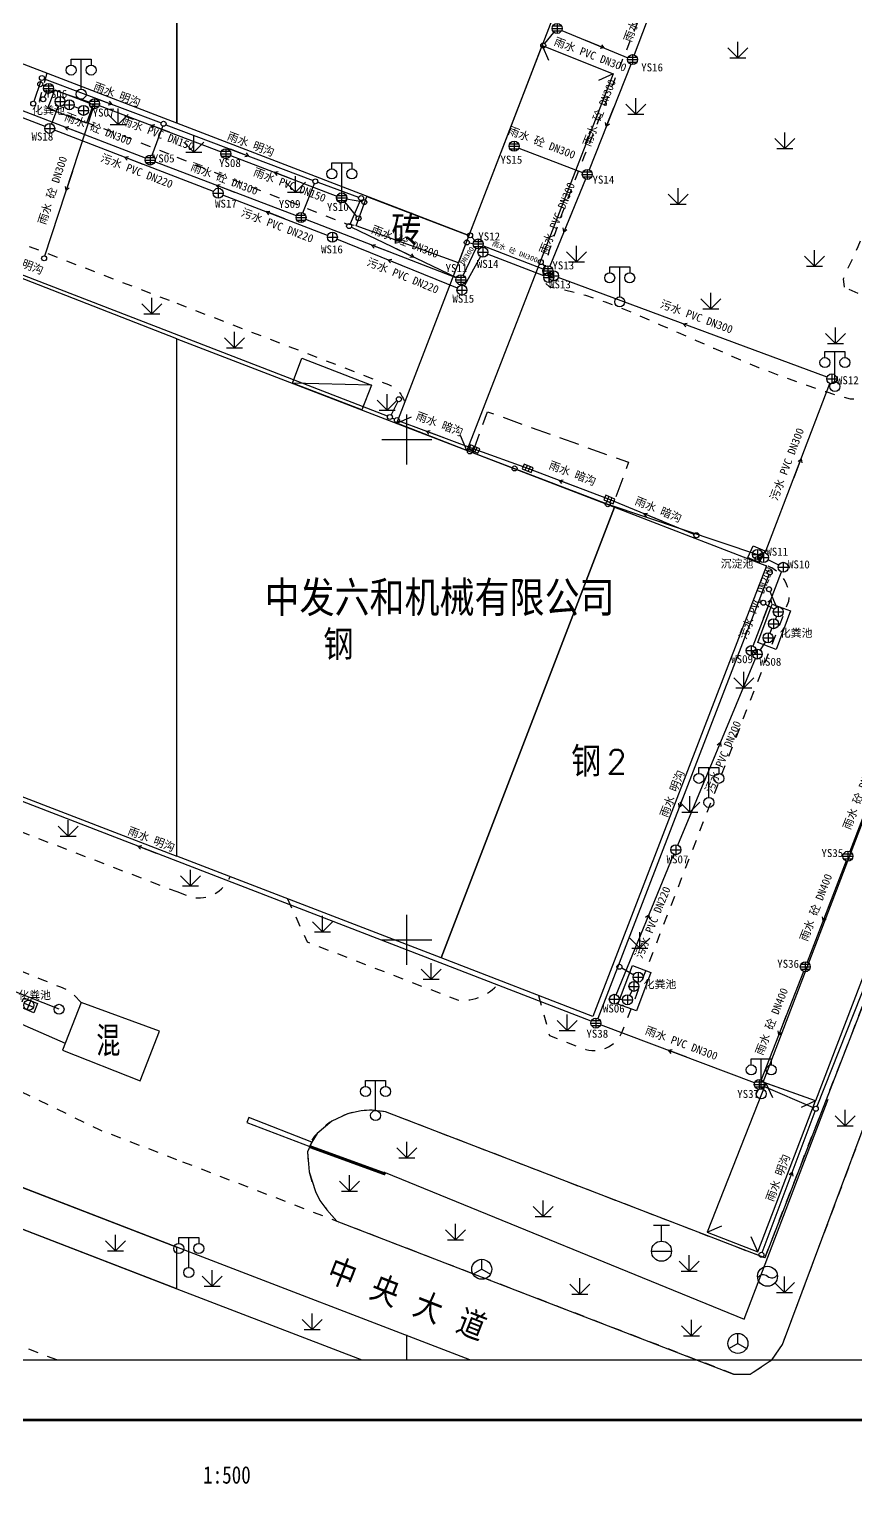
# Model space of a CAD drawing. Extents: x 27370 to 27636, y 66564 to 66796.
# Drawn here: x 27485.2 to 27567.9, y 66567.6 to 66713 of the extents above; entities that cross this region are included whole.
import ezdxf
from ezdxf.enums import TextEntityAlignment as Align

# ---------------------------------------------------------------- set-up
doc = ezdxf.new("R2010")
doc.units = 0
for name, pattern in [('211002', [0]), ('212002', [0]), ('215002', [0]), ('231302', [3, 2, -1]), ('236012', [0]), ('444022', [2, 1, -1]), ('459002', [0]), ('937602', [0]), ('A20124', [0]), ('A20204', [0]), ('A50404', [0]), ('A60804', [0]), ('B10012', [0])]:
    doc.linetypes.add(name, pattern=pattern)
doc.layers.get('0').update_dxf_attribs({"linetype": 'CONTINUOUS'})
for name, color, linetype in [('GX_WSD', 1, 'CONTINUOUS'), ('GX_WSL', 1, 'CONTINUOUS'), ('GX_WST', 1, 'CONTINUOUS'), ('GX_WSZJ', 1, 'CONTINUOUS'), ('GX_YSD', 4, 'CONTINUOUS'), ('GX_YSL', 4, 'CONTINUOUS'), ('GX_YST', 4, 'CONTINUOUS'), ('GX_YSZJ', 4, 'CONTINUOUS'), ('TK', 7, 'CONTINUOUS'), ('地形', 250, 'CONTINUOUS')]:
    doc.layers.add(name, color=color, linetype=linetype)
doc.styles.add('HZ', font='rs.shx', dxfattribs={"width": 0.8, "bigfont": 'hztxt.shx'})
doc.styles.add('宋体', font='')
doc.styles.get('宋体').set_extended_font_data('SimSun')
doc.linetypes.add('243022', pattern='A,9.4,[169,AAA.SHX,S=1,R=0,X=0,Y=0.15],0.6', length=10)
doc.linetypes.add('247002', pattern='A,1e-11,[149,AAA.SHX,S=0.15,R=0,X=0,Y=0],-1.3,[149,AAA.SHX,S=0.15,R=0,X=0,Y=0],-1.3,[146,AAA.SHX,S=1,R=0,X=0,Y=0],-1.3', length=3.9)
doc.linetypes.add('961002', pattern='A,0,[149,AAA.SHX,S=0.15,R=0,X=0,Y=0],-1.6', length=1.6)

# ---------------------------------------------------------------- blocks, each defined once
blk = doc.blocks.new('雨水井')
for points in [[(-1, 0), (1, 0)], [(-0.87, 0.5), (0.87, 0.5)], [(0, 1), (0, -1)], [(-0.87, -0.5), (0.87, -0.5)]]:
    blk.add_lwpolyline(points)
blk.add_circle((0, 0), 1)
blk = doc.blocks.new('探测点')
blk.add_circle((0, 0), 0.5)
blk = doc.blocks.new('雨水篦')
blk.add_lwpolyline([(-0.5, -1), (0.5, -1), (0.5, 1), (-0.5, 1)], close=True)
for points in [[(-0.5, 0.33), (0.5, 0.33)], [(-0.5, -0.34), (0.5, -0.34)]]:
    blk.add_lwpolyline(points)
blk = doc.blocks.new('排水井')
for points in [[(-1, 0), (1, 0)], [(0, 1), (0, -1)]]:
    blk.add_lwpolyline(points)
blk.add_circle((0, 0), 1)
blk = doc.blocks.new('525001')
for q in [(-0.87, -0.5), (0, 1), (0.87, -0.5)]:
    blk.add_line((0, 0), q)
blk.add_circle((0, 0), 1)
blk = doc.blocks.new('352101')
for p, q in [((-1, 2.9), (-1, 3.5)), ((-1, 3.5), (1, 3.5)), ((0, 0.5), (0, 3.5)), ((1, 3.5), (1, 2.9))]:
    blk.add_line(p, q)
for centre in [(-1, 2.4), (1, 2.4), (0, 0)]:
    blk.add_circle(centre, 0.5)
blk = doc.blocks.new('532301')
for p, q in [((-0.8, 2.6), (0.8, 2.6)), ((0, 1), (0, 2.6)), ((-1, 0), (1, 0))]:
    blk.add_line(p, q)
blk.add_circle((0, 0), 1)
blk = doc.blocks.new('953011')
for p, q in [((0, 0), (0, 1.6)), ((-1, 1), (0, 0)), ((-0.8, 0), (0.8, 0)), ((0, 0), (1, 1))]:
    blk.add_line(p, q)
blk = doc.blocks.new('554001')
blk.add_circle((0, 0), 1)
for centre, start, end in [((-0.43, -0.55), 52.0967, 144.3058), ((0.43, 0.55), 232.0967, 324.3058)]:
    blk.add_arc(centre, 0.694, start, end)
blk = doc.blocks.new('937602')
at = {"linetype": 'Continuous'}
blk.add_circle((0, 0), 0.5, dxfattribs=at)
blk = doc.blocks.new('流向')
for points in [[(-2, 0), (2, 0)], [(2, 0), (1.31, 0.4)], [(2, 0), (1.31, -0.4)]]:
    blk.add_lwpolyline(points)
blk = doc.blocks.new('化粪池')
blk.add_lwpolyline([(-1.5, 1), (1.5, 1), (1.5, -1), (-1.5, -1)], close=True)
for points in [[(-1, 0), (1, 0)], [(0, 1), (0, -1)]]:
    blk.add_lwpolyline(points)
blk.add_circle((0, 0), 1)

msp = doc.modelspace()

# ---------------------------------------------------------------- linework, layer by layer
at = {"layer": 'GX_WSD', "linetype": 'Continuous'}
for points in [[(27491.64, 66705.48), (27490.95, 66703.63), (27487.1, 66705.09), (27487.79, 66706.94)], [(27557.62, 66661.39), (27558.78, 66660.86), (27558.23, 66659.68), (27557.07, 66660.22)], [(27559.52, 66655.56), (27561.36, 66654.88), (27559.93, 66651.02), (27558.08, 66651.71)], [(27545.54, 66619.43), (27547.39, 66618.74), (27545.95, 66614.88), (27544.1, 66615.57)]]:
    msp.add_lwpolyline(points, close=True, dxfattribs=at)
at = {"layer": 'GX_WSL'}
for points in [[(27486.81, 66703.28), (27468.86, 66710.2)], [(27488.13, 66705.32), (27487.46, 66703.57)], [(27488.77, 66705.63), (27488.78, 66705.62)], [(27490.19, 66705.09), (27489.7, 66705.28)], [(27503.66, 66696.8), (27487.75, 66702.93)], [(27515.07, 66692.41), (27504.6, 66696.44)], [(27528.04, 66687.13), (27516, 66692.04)], [(27530.35, 66690.28), (27528.74, 66687.38)], [(27536.7, 66688.37), (27531.06, 66690.54)], [(27537.19, 66688.2), (27537.64, 66688.35)], [(27565, 66678.23), (27538.13, 66688.19)], [(27558.83, 66660.67), (27565.29, 66677.59)], [(27558.05, 66660.31), (27558.06, 66660.03)], [(27558.49, 66660.29), (27558.21, 66660.44)], [(27560.17, 66659.45), (27559.1, 66659.98)], [(27557.6, 66651.37), (27560.44, 66658.76)], [(27559.29, 66656.8), (27559.94, 66655.23)], [(27558.84, 66655.56), (27559.71, 66655.03)], [(27559.94, 66654.3), (27559.84, 66654.05)], [(27559.47, 66653.13), (27559.28, 66652.64)], [(27557.6, 66650.81), (27557.86, 66650.66)], [(27558.83, 66651.76), (27558.31, 66650.98)], [(27550.07, 66631.46), (27557.84, 66650.1)], [(27543.92, 66616.51), (27549.69, 66630.54)], [(27544.47, 66619.18), (27545.67, 66618.51)], [(27545.91, 66617.81), (27545.9, 66617.79)], [(27544.55, 66616.02), (27544.23, 66616.03)], [(27545.48, 66616.89), (27545.27, 66616.45)]]:
    msp.add_lwpolyline(points, dxfattribs=at)
at = {"layer": 'GX_WSL', "elevation": 2.88}
msp.add_lwpolyline([(27529.29, 66670.81), (27533.76, 66669.11), (27543.08, 66665.54), (27558.05, 66660.52)], dxfattribs=at)
at = {"layer": 'GX_YSL'}
for points in [[(27548.95, 66719), (27545.73, 66710.44)], [(27536.78, 66711.58), (27537.7, 66712.7)], [(27538.48, 66712.89), (27545.1, 66710.16)], [(27545.37, 66709.5), (27541.21, 66698.97)], [(27485.72, 66705.81), (27486.42, 66707.9)], [(27486.74, 66708.05), (27498.43, 66703.65)], [(27486.55, 66707.41), (27486.72, 66707.32)], [(27486.74, 66706.23), (27486.95, 66706.65)], [(27487.65, 66706.94), (27491.29, 66705.73)], [(27496.87, 66700.12), (27482.59, 66705.62)], [(27486.8, 66690.35), (27491.61, 66705.09)], [(27492.23, 66705.39), (27504.41, 66700.75)], [(27497.51, 66700.41), (27498.58, 66703.33)], [(27498.9, 66703.47), (27513.61, 66697.9)], [(27521.07, 66674.34), (27446.96, 66702.94)], [(27505.35, 66700.39), (27515.99, 66696.32)], [(27534.17, 66701.14), (27540.56, 66698.68)], [(27511.95, 66694.36), (27497.8, 66699.76)], [(27512.6, 66694.65), (27513.75, 66697.58)], [(27514.08, 66697.72), (27518.17, 66696.22)], [(27540.84, 66698.04), (27537.28, 66689.32)], [(27516.95, 66696.06), (27518.5, 66695.78)], [(27518.31, 66695.9), (27517.32, 66693.57)], [(27518, 66694.3), (27516.78, 66695.76)], [(27527.92, 66688.15), (27512.88, 66694)], [(27517.45, 66693.24), (27527.94, 66688.18)], [(27529.22, 66691.67), (27529.61, 66691.61)], [(27529.48, 66692.23), (27529.77, 66691.91)], [(27529.89, 66691.1), (27528.61, 66688.42)], [(27536.63, 66689.04), (27530.58, 66691.37)], [(27536.54, 66689.55), (27536.78, 66689.25)], [(27522.09, 66675.8), (27521.41, 66674.48)], [(27521.77, 66674.04), (27521.53, 66674.15)], [(27529.73, 66671.05), (27522.23, 66673.85)], [(27535.07, 66669.12), (27529.73, 66671.05)], [(27543.24, 66666.01), (27535.07, 66669.12)], [(27551.71, 66662.52), (27543.24, 66666.01)], [(27559.19, 66658.48), (27542.07, 66614.14)], [(27582.99, 66653.24), (27563.98, 66605.34)], [(27541.42, 66613.85), (27452.43, 66648.22)], [(27571.25, 66641.14), (27567.27, 66630.82)], [(27566.91, 66629.88), (27563.01, 66619.76)], [(27562.65, 66618.83), (27558.41, 66608)], [(27557.76, 66607.71), (27542.36, 66613.49)], [(27563.65, 66605.21), (27558.69, 66607.34)], [(27558.53, 66590.74), (27563.8, 66604.87)]]:
    msp.add_lwpolyline(points, dxfattribs=at)
at = {"layer": 'TK', "linetype": 'Continuous'}
for p, q in [((27523, 66669.5), (27523, 66674.5)), ((27520.5, 66672), (27525.5, 66672)), ((27523, 66619.5), (27523, 66624.5)), ((27520.5, 66622), (27525.5, 66622)), ((27523, 66580), (27523, 66582.5))]:
    msp.add_line(p, q, dxfattribs=at)
at = {"layer": 'TK', "linetype": 'Continuous', "const_width": 0.25, "flags": 128}
msp.add_lwpolyline([(27374, 66574), (27636, 66574), (27636, 66786), (27374, 66786)], close=True, dxfattribs=at)
at = {"layer": 'TK', "linetype": 'Continuous', "flags": 128}
msp.add_lwpolyline([(27380, 66580), (27630, 66580), (27630, 66780), (27380, 66780)], close=True, dxfattribs=at)
msp.add_lwpolyline([(27380, 66580), (27630, 66580), (27630, 66780), (27380, 66780)], close=True, dxfattribs=at)
at = {"layer": '地形', "linetype": 'B10012'}
for p, q in [((27536.51, 66711.39), (27537.15, 66709.92)), ((27543.61, 66708.54), (27542.15, 66707.9)), ((27519.45, 66677.45), (27511.54, 66677.64)), ((27521.98, 66673.62), (27523.44, 66674.27)), ((27528.98, 66670.92), (27528.34, 66672.39)), ((27558.87, 66607.68), (27559.54, 66606.23)), ((27563.86, 66605.91), (27562.4, 66605.24)), ((27553.01, 66592.78), (27554.47, 66593.42)), ((27558.07, 66590.82), (27557.42, 66592.29))]:
    msp.add_line(p, q, dxfattribs=at)
at = {"layer": '地形', "linetype": '961002'}
for p, q in [((27500, 66591.29), (27408.56, 66626.55)), ((27417.86, 66618.79), (27500, 66587.12)), ((27500, 66587.12), (27500, 66591.29))]:
    msp.add_line(p, q, dxfattribs=at)
at = {"layer": '地形', "linetype": '247002'}
msp.add_lwpolyline([(27500, 66756.2), (27443.9, 66777.98), (27439.98, 66756.29), (27431.85, 66731.09), (27421.64, 66694.58), (27412.13, 66665.81), (27411.44, 66654.92), (27416.31, 66644.98), (27425.39, 66638.54), (27432.28, 66635.2), (27475.57, 66617.47), (27488.83, 66611.65)], dxfattribs=at)
at = {"layer": '地形', "linetype": '444022', "flags": 128}
for points in [[(27490.41, 66615.74), (27489.31, 66616.88), (27488.38, 66617.25), (27487.45, 66617.63), (27486.53, 66618), (27485.6, 66618.38), (27484.67, 66618.75), (27483.74, 66619.12), (27482.81, 66619.49), (27481.88, 66619.86), (27480.95, 66620.23), (27480.02, 66620.59), (27479.09, 66620.95), (27478.42, 66621.21), (27477.48, 66621.57), (27476.54, 66621.92), (27475.61, 66622.26), (27474.67, 66622.61), (27473.73, 66622.96), (27472.79, 66623.3), (27471.85, 66623.64), (27470.91, 66623.99), (27469.97, 66624.33), (27469.04, 66624.68), (27468.1, 66625.02), (27467.16, 66625.38), (27466.6, 66625.59), (27465.67, 66625.95), (27464.73, 66626.31), (27463.8, 66626.67), (27462.87, 66627.04), (27461.94, 66627.41), (27461.01, 66627.78), (27460.09, 66628.15), (27459.16, 66628.53), (27458.23, 66628.9), (27457.31, 66629.27), (27456.38, 66629.65), (27455.45, 66630.02), (27454.53, 66630.4), (27453.6, 66630.78), (27452.67, 66631.15), (27451.75, 66631.53), (27450.82, 66631.9), (27449.89, 66632.28), (27448.97, 66632.65), (27448.04, 66633.03), (27447.11, 66633.4), (27446.18, 66633.77), (27445.25, 66634.15), (27444.33, 66634.52), (27443.4, 66634.88), (27442.46, 66635.25), (27441.53, 66635.62), (27440.6, 66635.98), (27440.14, 66636.15), (27439.2, 66636.51), (27438.27, 66636.86), (27437.33, 66637.21), (27436.39, 66637.56), (27435.45, 66637.91), (27434.51, 66638.26), (27433.58, 66638.61), (27432.65, 66638.97), (27431.72, 66639.33), (27431.2, 66639.54), (27430.28, 66639.91), (27429.36, 66640.29), (27428.45, 66640.66), (27427.53, 66641.05), (27426.61, 66641.43), (27425.68, 66641.81), (27424.74, 66642.18), (27423.79, 66642.55), (27423.67, 66642.6), (27422.7, 66642.97), (27421.74, 66643.34), (27420.79, 66643.73), (27419.88, 66644.17), (27419.02, 66644.66), (27418.24, 66645.23), (27417.96, 66645.48), (27417.32, 66646.19), (27416.78, 66647), (27416.3, 66647.87), (27415.89, 66648.79), (27415.52, 66649.75), (27415.19, 66650.74), (27414.89, 66651.74), (27414.63, 66652.66), (27414.37, 66653.65), (27414.12, 66654.65), (27413.91, 66655.64), (27413.74, 66656.62), (27413.61, 66657.6), (27413.55, 66658.58), (27413.54, 66659.2), (27413.61, 66660.18), (27413.75, 66661.15), (27413.95, 66662.12), (27414.2, 66663.1), (27414.48, 66664.07), (27414.79, 66665.03), (27415.12, 66665.99), (27415.46, 66666.95), (27415.82, 66667.91), (27415.93, 66668.19), (27416.28, 66669.14), (27416.65, 66670.08), (27417.01, 66671.01), (27417.37, 66671.95), (27417.74, 66672.88), (27418.1, 66673.81), (27418.47, 66674.74), (27418.84, 66675.66), (27419.21, 66676.59), (27419.58, 66677.51), (27419.95, 66678.43), (27420.32, 66679.36), (27420.41, 66679.57), (27420.78, 66680.49), (27421.16, 66681.42), (27421.53, 66682.34), (27421.91, 66683.27), (27422.28, 66684.2), (27422.66, 66685.12), (27423.03, 66686.05), (27423.4, 66686.98), (27423.78, 66687.91), (27424.14, 66688.84), (27424.51, 66689.77), (27424.87, 66690.71), (27425.25, 66691.7), (27425.6, 66692.63), (27425.95, 66693.57), (27426.29, 66694.51), (27426.64, 66695.45), (27426.98, 66696.39), (27427.32, 66697.33), (27427.66, 66698.27), (27428.01, 66699.21), (27428.35, 66700.14), (27428.69, 66701.08), (27429.04, 66702.02), (27429.39, 66702.96), (27429.74, 66703.87), (27430.1, 66704.8), (27430.46, 66705.74), (27430.82, 66706.67), (27431.19, 66707.6), (27431.56, 66708.53), (27431.93, 66709.46), (27432.3, 66710.38), (27432.67, 66711.31), (27433.04, 66712.24), (27433.41, 66713.17), (27433.78, 66714.1), (27434.15, 66715.03), (27434.51, 66715.96), (27434.87, 66716.9), (27435.22, 66717.83), (27435.58, 66718.78), (27435.93, 66719.71), (27436.29, 66720.65), (27436.66, 66721.58), (27436.84, 66722.02), (27437.23, 66722.94), (27437.64, 66723.85), (27438.06, 66724.76), (27438.49, 66725.66), (27438.92, 66726.57), (27439.35, 66727.47), (27439.78, 66728.37), (27440.2, 66729.28), (27440.34, 66729.59), (27440.74, 66730.5), (27441.14, 66731.42), (27441.52, 66732.34), (27441.9, 66733.27), (27442.27, 66734.2), (27442.63, 66735.13), (27442.99, 66736.06), (27443.35, 66736.99), (27443.71, 66737.93), (27444.06, 66738.87), (27444.42, 66739.8), (27444.77, 66740.74), (27445.12, 66741.68), (27445.27, 66742.1), (27445.62, 66743.04), (27445.97, 66743.98), (27446.32, 66744.92), (27446.66, 66745.86), (27447.01, 66746.8), (27447.36, 66747.74), (27447.71, 66748.68), (27448.06, 66749.62), (27448.42, 66750.55), (27448.77, 66751.49), (27449.13, 66752.42), (27449.5, 66753.35), (27449.87, 66754.28), (27450.25, 66755.2), (27450.64, 66756.12), (27451.04, 66757.03), (27451.44, 66757.9), (27451.86, 66758.8), (27452.3, 66759.7), (27452.73, 66760.6), (27453.14, 66761.5), (27453.53, 66762.42), (27453.89, 66763.36), (27454.2, 66764.33), (27454.34, 66764.86), (27454.58, 66765.86), (27454.94, 66766.78), (27455.05, 66766.95), (27455.77, 66767.63), (27456.4, 66768.01), (27457.32, 66768.43), (27458.01, 66768.63), (27459, 66768.75), (27459.89, 66768.73), (27460.88, 66768.6), (27461.85, 66768.37), (27462.82, 66768.09), (27463.77, 66767.77), (27463.9, 66767.72), (27464.85, 66767.38), (27465.79, 66767.04), (27466.73, 66766.69), (27467.67, 66766.34), (27468.6, 66765.98), (27469.53, 66765.62), (27470.47, 66765.25), (27471.4, 66764.89), (27472.33, 66764.52), (27473.25, 66764.15), (27474.18, 66763.78), (27475.11, 66763.41), (27476.04, 66763.04), (27476.97, 66762.67), (27477.89, 66762.3), (27478.82, 66761.93), (27479.75, 66761.57), (27480.68, 66761.2), (27481.67, 66760.82), (27482.6, 66760.45), (27483.53, 66760.09), (27484.47, 66759.73), (27485.4, 66759.37), (27486.33, 66759.01), (27487.27, 66758.66), (27488.2, 66758.3), (27489.13, 66757.94), (27490.07, 66757.58), (27491, 66757.23), (27491.94, 66756.87), (27492.87, 66756.51), (27493.81, 66756.15), (27494.74, 66755.79), (27495.67, 66755.43), (27496.6, 66755.07), (27497.54, 66754.71), (27498.47, 66754.35), (27499.03, 66754.13), (27500, 66753.75)], [(27555.66, 66578.59), (27557.33, 66578.59), (27559.53, 66580.03), (27560.55, 66581.54), (27568.43, 66602.59), (27584.98, 66645.79), (27597.04, 66676.42), (27606.68, 66700.97), (27610.85, 66711.84), (27614.14, 66720.48), (27616.68, 66726.99), (27616.74, 66728.56), (27599.57, 66734.02)], [(27486.98, 66708.62), (27486.23, 66705.8), (27486.51, 66705.34), (27495.45, 66702.05), (27500, 66700.22)], [(27500, 66700.22), (27506.67, 66697.55), (27515.98, 66693.95), (27516.87, 66693.61), (27517.92, 66693.37)], [(27558.78, 66590.2), (27592.31, 66676.57)], [(27558.97, 66659.44), (27558.97, 66659.44)], [(27451.33, 66649.03), (27453.04, 66644.84), (27500, 66626.81)], [(27500, 66600.01), (27492.26, 66602.99), (27461.49, 66618.04), (27424.1, 66632.45)], [(27555.66, 66578.59), (27500, 66600.01)], [(27513.05, 66600.8), (27513.11, 66599.8), (27513.23, 66598.81), (27513.49, 66597.77), (27513.84, 66596.83), (27514.3, 66595.94), (27514.38, 66595.82), (27514.98, 66595.02), (27515.64, 66594.27), (27516.15, 66593.67)]]:
    msp.add_lwpolyline(points, dxfattribs=at)
at = {"layer": '地形', "linetype": '211002', "flags": 128}
for points in [[(27500, 66703.61), (27454.44, 66721.14), (27468.88, 66758.69), (27500, 66746.72)], [(27500, 66746.72), (27543.65, 66729.93), (27529.2, 66692.38), (27500, 66703.61)], [(27446.76, 66702.82), (27429.35, 66657.54), (27500, 66630.35), (27500, 66682.08)], [(27519, 66696.3), (27529.2, 66692.38), (27528.15, 66689.65), (27517.92, 66693.37)], [(27500, 66682.08), (27543.75, 66665.24), (27526.41, 66620.18), (27500, 66630.35)], [(27543.75, 66665.24), (27558.95, 66659.39), (27541.6, 66614.33), (27526.41, 66620.18)], [(27563.86, 66605.91), (27558.6, 66607.78), (27575.88, 66652.87), (27581.14, 66651)], [(27490.41, 66615.74), (27488.56, 66610.95), (27496.33, 66607.89), (27498.25, 66612.86)]]:
    msp.add_lwpolyline(points, close=True, dxfattribs=at)
at = {"layer": '地形', "linetype": '937602', "flags": 128}
msp.add_lwpolyline([(27488.21, 66615.05), (27478.92, 66618.74), (27441.53, 66632.95), (27432.43, 66637.09), (27423.41, 66641.39), (27415.74, 66647.69), (27412.72, 66657.15), (27414.33, 66666.99), (27417.35, 66676.49), (27431.1, 66713.98), (27435.37, 66723.02), (27438.71, 66729.97)], dxfattribs=at)
at = {"layer": '地形', "linetype": '961002', "flags": 128}
msp.add_lwpolyline([(27558.78, 66590.2), (27520.84, 66604.81), (27519.5, 66604.97), (27518.43, 66604.91), (27517.05, 66604.6), (27515.5, 66603.87), (27514.01, 66602.63), (27513.48, 66601.78), (27513.05, 66600.8), (27513.23, 66598.81), (27513.84, 66596.83), (27514.3, 66595.94), (27514.98, 66595.02), (27516, 66593.86), (27555.66, 66578.59), (27557.33, 66578.59), (27559.53, 66580.03), (27560.55, 66581.54), (27560.55, 66581.54), (27568.43, 66602.59), (27584.98, 66645.79), (27606.68, 66700.97), (27610.85, 66711.84), (27616.68, 66726.99), (27616.74, 66728.56), (27611.38, 66730.27), (27605.79, 66714.8), (27602.36, 66704.79), (27602.59, 66704.67), (27593.51, 66681.24), (27593.13, 66678.67), (27592.31, 66676.57), (27558.78, 66590.2)], close=True, dxfattribs=at)
at = {"layer": '地形', "linetype": '444022', "flags": 128}
msp.add_lwpolyline([(27566.75, 66687.22), (27566.66, 66688.06), (27567.13, 66689.17), (27567.66, 66690.29), (27568.1, 66691.28), (27568.49, 66692.22), (27568.85, 66693.12), (27569.19, 66694), (27569.52, 66694.87), (27569.85, 66695.74), (27570.12, 66696.47), (27570.45, 66697.37), (27570.79, 66698.29), (27571.13, 66699.21), (27571.47, 66700.15), (27571.82, 66701.09), (27572.17, 66702.03), (27572.53, 66702.97), (27572.9, 66703.91), (27573.27, 66704.86), (27573.67, 66705.8), (27574.01, 66706.57), (27574.44, 66707.5), (27574.88, 66708.44), (27575.28, 66709.37), (27575.64, 66710.32), (27575.9, 66711.28), (27576.03, 66712.25), (27576.02, 66712.78), (27575.81, 66713.77), (27575.65, 66714.11), (27575.04, 66714.86), (27574.22, 66715.45), (27573.28, 66715.93), (27572.87, 66716.12), (27571.91, 66716.53), (27570.96, 66716.92), (27570.02, 66717.29), (27569.08, 66717.64), (27568.15, 66717.99), (27567.21, 66718.34), (27566.28, 66718.68), (27565.35, 66719.02), (27564.42, 66719.36), (27563.49, 66719.7), (27562.57, 66720.05), (27561.64, 66720.41), (27560.72, 66720.78), (27559.81, 66721.16), (27559.22, 66721.42), (27558.31, 66721.85), (27557.41, 66722.29), (27556.5, 66722.73), (27555.59, 66723.16), (27554.67, 66723.56), (27553.73, 66723.92), (27552.77, 66724.21), (27551.78, 66724.39), (27551.2, 66724.44), (27550.33, 66724.35), (27549.62, 66723.81), (27549.17, 66722.91), (27548.87, 66721.84), (27548.62, 66720.74), (27548.6, 66720.62), (27548.31, 66719.63), (27548, 66718.7), (27547.86, 66718.34), (27547.52, 66717.42), (27547.16, 66716.5), (27546.8, 66715.57), (27546.43, 66714.63), (27546.05, 66713.7), (27545.68, 66712.76), (27545.3, 66711.83), (27544.93, 66710.9), (27544.71, 66710.37), (27544.34, 66709.44), (27543.97, 66708.52), (27543.61, 66707.6), (27543.24, 66706.68), (27542.88, 66705.76), (27542.51, 66704.85), (27542.15, 66703.93), (27541.79, 66703.02), (27541.43, 66702.1), (27541.06, 66701.19), (27540.7, 66700.27), (27540.34, 66699.35), (27539.98, 66698.44), (27539.62, 66697.52), (27539.27, 66696.59), (27538.91, 66695.67), (27538.56, 66694.74), (27538.22, 66693.8), (27537.88, 66692.85), (27537.54, 66691.88), (27537.22, 66690.89), (27536.92, 66689.88), (27536.67, 66688.92), (27536.56, 66687.91), (27537.25, 66687.28), (27538.37, 66687.02), (27538.64, 66686.97), (27539.78, 66686.71), (27540.84, 66686.42), (27541.85, 66686.1), (27542.83, 66685.75), (27543.78, 66685.39), (27544.71, 66685.02), (27545.63, 66684.64), (27546.53, 66684.26), (27547.44, 66683.87), (27548.33, 66683.48), (27549.23, 66683.09), (27550.12, 66682.69), (27551.01, 66682.3), (27551.9, 66681.91), (27552.79, 66681.51), (27553.68, 66681.12), (27554.58, 66680.73), (27555.47, 66680.34), (27556.36, 66679.96), (27557.26, 66679.58), (27558.16, 66679.21), (27558.35, 66679.14), (27559.26, 66678.79), (27560.18, 66678.44), (27561.1, 66678.1), (27562.03, 66677.76), (27562.97, 66677.43), (27563.92, 66677.11), (27564.88, 66676.79), (27565.87, 66676.47), (27566.29, 66676.34), (27567.3, 66676.08), (27568.29, 66676.07), (27568.43, 66676.11), (27569.28, 66676.65), (27569.39, 66676.75), (27569.99, 66677.53), (27570.41, 66678.4), (27570.73, 66679.32), (27571.02, 66680.29), (27571.32, 66681.27), (27571.69, 66682.25), (27571.95, 66682.78), (27572.4, 66683.73), (27572.41, 66684.11), (27572.13, 66684.61), (27571.31, 66685.16), (27570.33, 66685.47), (27569.9, 66685.62), (27569.02, 66686.06), (27568.16, 66686.56), (27567.53, 66686.85)], close=True, dxfattribs=at)
at = {"layer": '地形', "linetype": '215002', "flags": 128}
for points in [[(27536.51, 66711.39), (27543.61, 66708.54), (27528.98, 66670.92), (27521.98, 66673.62)], [(27558.87, 66607.68), (27553.01, 66592.78), (27558.07, 66590.82), (27563.86, 66605.91)]]:
    msp.add_lwpolyline(points, close=True, dxfattribs=at)
at = {"layer": '地形', "linetype": '444022', "flags": 128}
for points in [[(27470.2, 66695.8, -0.188346), (27472.74, 66696.11), (27500, 66685.62)], [(27500, 66685.62), (27521.14, 66677.49, -0.242767), (27522.77, 66675.67, -0.242767)], [(27536.14, 66616.44), (27537.24, 66612.44), (27540.59, 66611.14, 0.405236), (27544.53, 66612.81), (27561.19, 66655.86, 0.355924), (27558.95, 66659.39)], [(27500, 66626.81), (27501.45, 66626.25, 0.35673), (27505.31, 66628.3)], [(27511.04, 66626.1), (27513.03, 66621.78), (27528.05, 66615.99, 0.272696), (27532.37, 66617.89)], [(27558.78, 66590.2), (27520.84, 66604.81, 0.298191), (27513.44, 66601.93)], [(27487.99, 66580), (27429.36, 66602.46, 0.082101), (27417.86, 66603.97, 0.082101)]]:
    msp.add_lwpolyline(points, format="xyb", dxfattribs=at)
at = {"layer": '地形', "linetype": '212002', "flags": 128}
msp.add_lwpolyline([(27512.49, 66680.12), (27519.45, 66677.45), (27518.5, 66674.96), (27511.54, 66677.64)], close=True, dxfattribs=at)
at = {"layer": '地形', "linetype": '231302', "flags": 128}
msp.add_lwpolyline([(27529.59, 66670.69), (27531.05, 66674.78), (27545.14, 66669.73), (27543.56, 66665.32)], dxfattribs=at)
at = {"layer": '地形', "linetype": '459002', "flags": 128}
msp.add_lwpolyline([(27410.58, 66621.6), (27407.13, 66622.93, -1.096483), (27408.56, 66626.55), (27500, 66591.29)], format="xyb", dxfattribs=at)
for points in [[(27500, 66587.12), (27417.86, 66618.79)], [(27529.29, 66580), (27500, 66591.29)], [(27500, 66587.12), (27518.48, 66580)]]:
    msp.add_lwpolyline(points, dxfattribs=at)
at = {"layer": '地形', "linetype": '247002', "flags": 128}
msp.add_lwpolyline([(27520.83, 66598.75), (27556.7, 66584.08), (27565.12, 66606.06)], dxfattribs=at)
at = {"layer": '地形', "linetype": '236012', "flags": 128}
msp.add_lwpolyline([(27507, 66603.75), (27513.3, 66601.32), (27513.48, 66601.78), (27507.18, 66604.22)], close=True, dxfattribs=at)
at = {"layer": '地形', "linetype": '243022', "const_width": 0.3, "flags": 128}
msp.add_lwpolyline([(27513.3, 66601.32), (27520.72, 66598.62), (27520.83, 66598.75)], dxfattribs=at)

# ---------------------------------------------------------------- block references
at = {"layer": 'GX_WSD', "xscale": 0.5, "yscale": 0.5, "zscale": 0.5}
for name, p in [('排水井', (27488.31, 66705.79, 2.82)), ('排水井', (27489.24, 66705.46, 2.88)), ('排水井', (27490.66, 66704.9, 2.97)), ('排水井', (27487.28, 66703.1, 2.8)), ('排水井', (27504.13, 66696.62, 2.86)), ('排水井', (27515.54, 66692.23, 2.8)), ('排水井', (27530.6, 66690.72, 3.12)), ('排水井', (27537.17, 66688.19, 3.06)), ('排水井', (27537.66, 66688.36, 2.97)), ('排水井', (27528.5, 66686.94, 3.03)), ('排水井', (27565.47, 66678.06, 2.83)), ('探测点', (27529.29, 66670.81, 2.88)), ('探测点', (27533.76, 66669.11, 2.88)), ('探测点', (27543.08, 66665.54, 2.88)), ('排水井', (27558.05, 66660.52, 2.92)), ('探测点', (27558.06, 66660.06, 2.96)), ('排水井', (27558.65, 66660.2, 2.89)), ('排水井', (27560.62, 66659.23, 2.9)), ('探测点', (27559.2, 66657.03, 2.84)), ('探测点', (27558.63, 66655.69, 2.83)), ('排水井', (27560.13, 66654.77, 3.02)), ('排水井', (27559.65, 66653.59, 3.02)), ('排水井', (27559.1, 66652.18, 2.99)), ('排水井', (27557.42, 66650.9, 2.94)), ('排水井', (27558.03, 66650.56, 2.99)), ('排水井', (27549.88, 66631, 2.83)), ('探测点', (27544.25, 66619.3, 2.82)), ('排水井', (27545.7, 66617.34, 2.86)), ('排水井', (27546.11, 66618.27, 2.85)), ('排水井', (27543.73, 66616.05, 2.8)), ('排水井', (27545.05, 66616, 2.83))]:
    msp.add_blockref(name, p, dxfattribs=at)
at = {"layer": 'GX_WSD', "xscale": 0.500000000002318, "yscale": 0.5, "zscale": 0.5, "rotation": 337.2475839280723}
msp.add_blockref('化粪池', (27485.19, 66615.46, 2.8), dxfattribs=at)
at = {"layer": 'GX_WSZJ', "yscale": 0.5, "zscale": 0.5}
for p, xscale, rotation in [((27495.7, 66699.86), 0.5000000000032632, 158.9420615340908), ((27509.84, 66694.42), 0.4999999999961639, 158.9791621103277), ((27522.02, 66689.59), 0.4999999999973218, 157.7936330743626), ((27551.57, 66683.21), 0.5000000000017462, 159.6677174934752), ((27562.06, 66669.13), 0.4999999999942439, 69.1165939874311), ((27559.02, 66655.07), 0.5000000000048117, 69.01690966393673), ((27553.96, 66640.78), 0.4999999999940096, 67.37119239932734), ((27546.8, 66623.53), 0.5000000000022832, 67.64107303936999)]:
    msp.add_blockref('流向', p, dxfattribs=dict(at, xscale=xscale, rotation=rotation))
at = {"layer": 'GX_YSD', "xscale": 0.5, "yscale": 0.5, "zscale": 0.5}
for name, p in [('雨水井', (27538.01, 66713.09, 2.74)), ('探测点', (27536.62, 66711.39, 2.78)), ('雨水井', (27545.56, 66709.97, 2.86)), ('探测点', (27486.33, 66707.52, 3.33)), ('探测点', (27486.5, 66708.14, 2.82)), ('雨水井', (27487.17, 66707.1, 3)), ('探测点', (27486.63, 66706.01, 2.67)), ('雨水井', (27491.76, 66705.57, 2.93)), ('探测点', (27485.64, 66705.57, 2.83)), ('探测点', (27498.67, 66703.56, 3.07)), ('雨水井', (27533.71, 66701.32, 3.12)), ('雨水井', (27497.33, 66699.94, 2.9)), ('雨水井', (27504.88, 66700.57, 2.82)), ('雨水井', (27541.03, 66698.5, 3.16)), ('探测点', (27513.84, 66697.81, 2.89)), ('雨水井', (27516.46, 66696.15, 2.74)), ('探测点', (27518.41, 66696.13, 2.74)), ('探测点', (27518.74, 66695.73, 2.74)), ('雨水井', (27512.41, 66694.19, 3.16)), ('探测点', (27517.22, 66693.34, 2.88)), ('探测点', (27518.16, 66694.11, 2.74)), ('探测点', (27528.98, 66691.7, 3.12)), ('探测点', (27529.31, 66692.41, 3.12)), ('雨水井', (27530.11, 66691.55, 3.12)), ('探测点', (27486.72, 66690.11, 2.82)), ('探测点', (27536.38, 66689.74, 2.85)), ('雨水井', (27537.09, 66688.86, 2.91)), ('雨水井', (27528.39, 66687.97, 3.12)), ('探测点', (27522.2, 66676.03, 2.88)), ('探测点', (27521.3, 66674.25, 2.88)), ('探测点', (27521.99, 66673.94, 2.88)), ('探测点', (27551.94, 66662.43, 2.86)), ('探测点', (27559.28, 66658.71, 2.92)), ('雨水井', (27567.09, 66630.35, 2.87)), ('雨水井', (27562.83, 66619.3, 2.84)), ('雨水井', (27541.89, 66613.67, 2.97)), ('雨水井', (27558.23, 66607.54, 2.84)), ('探测点', (27563.88, 66605.11, 3.19)), ('探测点', (27558.44, 66590.51, 2.87))]:
    msp.add_blockref(name, p, dxfattribs=at)
at = {"layer": 'GX_YSD', "xscale": 0.4999999999939481, "yscale": 0.5, "zscale": 0.5, "rotation": 247.0802950355741}
for p in [(27529.73, 66671.05, 3.04), (27535.07, 66669.12, 2.88), (27543.24, 66666.01, 3.07)]:
    msp.add_blockref('雨水篦', p, dxfattribs=at)
at = {"layer": 'GX_YSZJ', "yscale": 0.5, "zscale": 0.5}
for p, xscale, rotation in [((27541.79, 66711.53), 0.5000000000004935, 337.5569425559717), ((27492.59, 66705.85), 0.499999999998109, 339.3796694182482), ((27543.29, 66704.24), 0.4999999999983837, 248.4409013205318), ((27489.73, 66702.87), 0.4999999999982618, 158.9492119113274), ((27498.32, 66703.07), 0.5000000000051449, 159.1519901305485), ((27506.26, 66700.69), 0.4999999999984336, 339.2354085032719), ((27489.24, 66697.84), 0.4999999999990444, 251.9382833299983), ((27510.67, 66698.36), 0.5000000000002827, 159.0784693278163), ((27504.87, 66697.06), 0.5000000000014363, 159.1093775923977), ((27539.06, 66693.68), 0.4999999999939603, 247.8049998766079), ((27520.4, 66691.08), 0.4999999999972694, 158.7234628071959), ((27522.8, 66690.65), 0.5000000000014846, 334.2828767920018), ((27525.86, 66672.5), 0.5000000000042365, 159.5550071850129), ((27539.15, 66667.56), 0.4999999999941441, 159.1793098556123), ((27547.59, 66664.22), 0.5000000000047862, 157.6409280101223), ((27550.59, 66636.19), 0.5000000000007809, 248.8870273821227), ((27497.04, 66630.99), 0.4999999999959433, 158.8815210251286), ((27564.96, 66624.82), 0.4999999999982822, 248.9258793034338), ((27560.53, 66613.42), 0.4999999999936716, 248.6196738226031), ((27550.06, 66610.6), 0.500000000000085, 159.4234353492848), ((27561.16, 66597.81), 0.5000000000014204, 69.55256541650365)]:
    msp.add_blockref('流向', p, dxfattribs=dict(at, xscale=xscale, rotation=rotation))
at = {"layer": '地形', "linetype": 'Continuous'}
for name, p in [('953011', (27556.09, 66710.14)), ('352101', (27490.42, 66706.53, 0.01)), ('953011', (27545.88, 66704.53)), ('953011', (27494.13, 66703.5)), ('953011', (27501.69, 66700.73)), ('953011', (27560.77, 66701.1)), ('352101', (27516.49, 66696.15, 0.01)), ('953011', (27511.84, 66696.71)), ('953011', (27550.1, 66695.51)), ('953011', (27539.95, 66689.75)), ('953011', (27563.74, 66689.32)), ('352101', (27544.27, 66685.76)), ('953011', (27497.49, 66684.56)), ('953011', (27553.39, 66685.08)), ('953011', (27565.84, 66681.59)), ('953011', (27505.77, 66681.17)), ('352101', (27565.79, 66677.29, -0.02)), ('953011', (27521.01, 66674.93)), ('953011', (27556.69, 66647.18)), ('352101', (27553.19, 66635.73, 0.04)), ('953011', (27551.27, 66634.76)), ('953011', (27489.13, 66632.34)), ('953011', (27501.37, 66627.39)), ('953011', (27514.56, 66622.78)), ('953011', (27546.3, 66621.17)), ('953011', (27525.43, 66618.05)), ('953011', (27539.01, 66612.92)), ('352101', (27558.42, 66606.59, -0.03)), ('352101', (27519.86, 66604.43, -0.03)), ('953011', (27566.83, 66603.4)), ('953011', (27522.98, 66600.21)), ('953011', (27517.27, 66596.88)), ('953011', (27536.63, 66594.33)), ('953011', (27527.84, 66592.02)), ('532301', (27548.45, 66590.87, 0.13)), ('953011', (27493.86, 66590.92)), ('953011', (27551.21, 66588.87)), ('953011', (27503.51, 66587.36)), ('554001', (27559.05, 66588.36, 2.63)), ('953011', (27560.76, 66586.74)), ('953011', (27540.29, 66586.57)), ('953011', (27513.53, 66583.05)), ('953011', (27551.45, 66582.41)), ('525001', (27556.09, 66581.65, 0.26))]:
    msp.add_blockref(name, p, dxfattribs=at)
at = {"layer": '地形', "linetype": 'Continuous', "rotation": 158.3224050453018}
msp.add_blockref('937602', (27488.21, 66615.05, 27478.92), dxfattribs=at)
at = {"layer": '地形'}
for name, p in [('352101', (27501.18, 66588.74, 1.89)), ('525001', (27530.48, 66589.06, 2.22))]:
    msp.add_blockref(name, p, dxfattribs=at)

# ---------------------------------------------------------------- texts
at = {"layer": 'GX_WST', "linetype": 'Continuous', "style": '宋体'}
for s, p in [('化粪池', (27487.15, 66704.92)), ('WS18', (27486.55, 66702.29)), ('WS17', (27504.9, 66695.58)), ('WS16', (27515.5, 66691.01)), ('WS14', (27531.07, 66689.56)), ('WS13', (27538.3, 66687.51)), ('WS15', (27528.63, 66686.08)), ('WS12', (27567.08, 66677.93)), ('WS11', (27560.02, 66660.79)), ('沉淀池', (27556, 66659.59)), ('WS10', (27562.19, 66659.52)), ('化粪池', (27561.91, 66652.67)), ('WS09', (27556.51, 66650.05)), ('WS08', (27559.34, 66649.79)), ('WS07', (27550.05, 66630.04, 2.63)), ('化粪池', (27548.3, 66617.55)), ('WS06', (27543.68, 66615.13))]:
    msp.add_text(s, height=0.8, dxfattribs=at).set_placement(p, align=Align.MIDDLE_CENTER)
at = {"layer": 'GX_WST', "style": '宋体'}
for s, rotation, p in [('污水 PVC DN220', 338.9419, (27495.76, 66698.25)), ('污水 PVC DN220', 338.979, (27509.82, 66692.8)), ('污水 PVC DN220', 337.7935, (27522.36, 66687.78)), ('污水 PVC DN300', 339.6676, (27551.74, 66683.68)), ('污水 PVC DN300', 69.1166, (27561.59, 66669.31)), ('污水 PVC DN200', 69.0169, (27558.51, 66655.43)), ('污水 PVC DN200', 67.3712, (27555.19, 66640.05)), ('污水 PVC DN220', 67.6411, (27548.16, 66623.49))]:
    msp.add_text(s, height=0.8, rotation=rotation, dxfattribs=at).set_placement(p, align=Align.BOTTOM_CENTER)
msp.add_text('化粪池', height=0.8, dxfattribs=at).set_placement((27484.14, 66616.07))
at = {"layer": 'GX_YST', "style": '宋体'}
for s, height, rotation, p in [('雨水 砼 DN300', 0.8, 69.445, (27546.87, 66714.9)), ('雨水 PVC DN300', 0.8, 338.9491, (27541.11, 66709.89)), ('雨水 明沟', 0.8, 339.3797, (27493.8, 66705.89)), ('雨水 砼 DN300', 0.8, 68.4407, (27542.83, 66704.42)), ('雨水 砼 DN300', 0.8, 338.9491, (27491.9, 66702.45)), ('雨水 PVC DN150', 0.8, 339.1521, (27497.88, 66701.99)), ('雨水 砼 DN300', 0.8, 338.9491, (27536.26, 66701.08)), ('雨水 明沟', 0.8, 339.2354, (27507.17, 66700.93)), ('雨水 砼 DN300', 0.8, 71.9384, (27488.17, 66696.71)), ('雨水 砼 DN300', 0.8, 339.1092, (27504.52, 66697.46)), ('雨水 PVC DN150', 0.8, 339.0786, (27511.05, 66696.85)), ('雨水 PVC DN300', 0.8, 67.8048, (27538.6, 66693.87)), ('雨水 砼 DN300', 0.8, 338.7233, (27522.58, 66691.18)), ('雨水 砼 DN300', 0.5, 338.9491, (27533.66, 66690.4)), ('雨水 明沟', 0.8, 338.9042, (27484.08, 66689.15)), ('DN300', 0.5, 58.2645, (27529.35, 66690.17)), ('雨水 暗沟', 0.8, 339.5549, (27526.04, 66672.96)), ('雨水 暗沟', 0.8, 339.1792, (27539.33, 66668.03)), ('雨水 暗沟', 0.8, 337.6408, (27547.9, 66664.41)), ('雨水 砼 DN400', 0.8, 68.9001, (27568.8, 66636.16)), ('雨水 明沟', 0.8, 68.8869, (27550.12, 66636.37)), ('雨水 明沟', 0.8, 338.8814, (27497.22, 66631.46)), ('雨水 砼 DN400', 0.8, 68.9257, (27564.49, 66625)), ('雨水 砼 DN400', 0.8, 68.6195, (27560.06, 66613.6)), ('雨水 PVC DN300', 0.8, 339.4233, (27550.23, 66611.07)), ('雨水 明沟', 0.8, 69.5526, (27560.69, 66597.98))]:
    msp.add_text(s, height=height, rotation=rotation, dxfattribs=at).set_placement(p, align=Align.BOTTOM_CENTER)
at = {"layer": 'GX_YST', "linetype": 'Continuous', "style": '宋体'}
for s, p in [('YS16', (27547.51, 66709.2)), ('YS06', (27487.94, 66706.56)), ('YS07', (27492.66, 66704.68)), ('YS05', (27498.68, 66700.1)), ('YS15', (27533.44, 66699.97)), ('YS08', (27505.3, 66699.64)), ('YS14', (27542.64, 66697.98)), ('YS09', (27511.27, 66695.55)), ('YS10', (27516.09, 66695.25)), ('YS12', (27531.22, 66692.3)), ('YS11', (27527.95, 66689.13)), ('YS13', (27538.63, 66689.41)), ('YS35', (27565.53, 66630.67)), ('YS36', (27561.11, 66619.6)), ('YS38', (27542.03, 66612.61)), ('YS37', (27557.11, 66606.59))]:
    msp.add_text(s, height=0.8, dxfattribs=at).set_placement(p, align=Align.MIDDLE_CENTER)
at = {"layer": 'TK', "linetype": 'Continuous', "style": '宋体', "width": 0.8}
msp.add_text('1:500', height=1.75, dxfattribs=at).set_placement((27505, 66568.5), align=Align.MIDDLE)
at = {"layer": '地形', "linetype": 'A20204', "style": 'HZ'}
for s, p in [('砖', (27524.44, 66692.9)), ('钢', (27517.65, 66651.46)), ('钢', (27542.43, 66639.79))]:
    msp.add_text(s, height=3, dxfattribs=at).set_placement(p, align=Align.MIDDLE_RIGHT)
at = {"layer": '地形', "linetype": 'A20124', "style": 'HZ'}
msp.add_text('中发六和机械有限公司', height=3.5, dxfattribs=at).set_placement((27526.26, 66656.29), align=Align.MIDDLE)
at = {"layer": '地形', "linetype": 'A50404', "style": 'HZ'}
msp.add_text('2', height=2.4, dxfattribs=at).set_placement((27542.93, 66639.79), align=Align.MIDDLE_LEFT)
at = {"layer": '地形', "linetype": 'Continuous', "style": 'HZ', "width": 0.8}
msp.add_text('混', height=3, dxfattribs=at).set_placement((27494.34, 66611.86), align=Align.MIDDLE_RIGHT)
at = {"layer": '地形', "linetype": 'A60804', "style": 'HZ'}
msp.add_text('中 央 大 道', height=2.75, rotation=338.4872, dxfattribs=at).set_placement((27523.03, 66586.18), align=Align.MIDDLE)

doc.saveas('drawing.dxf')
